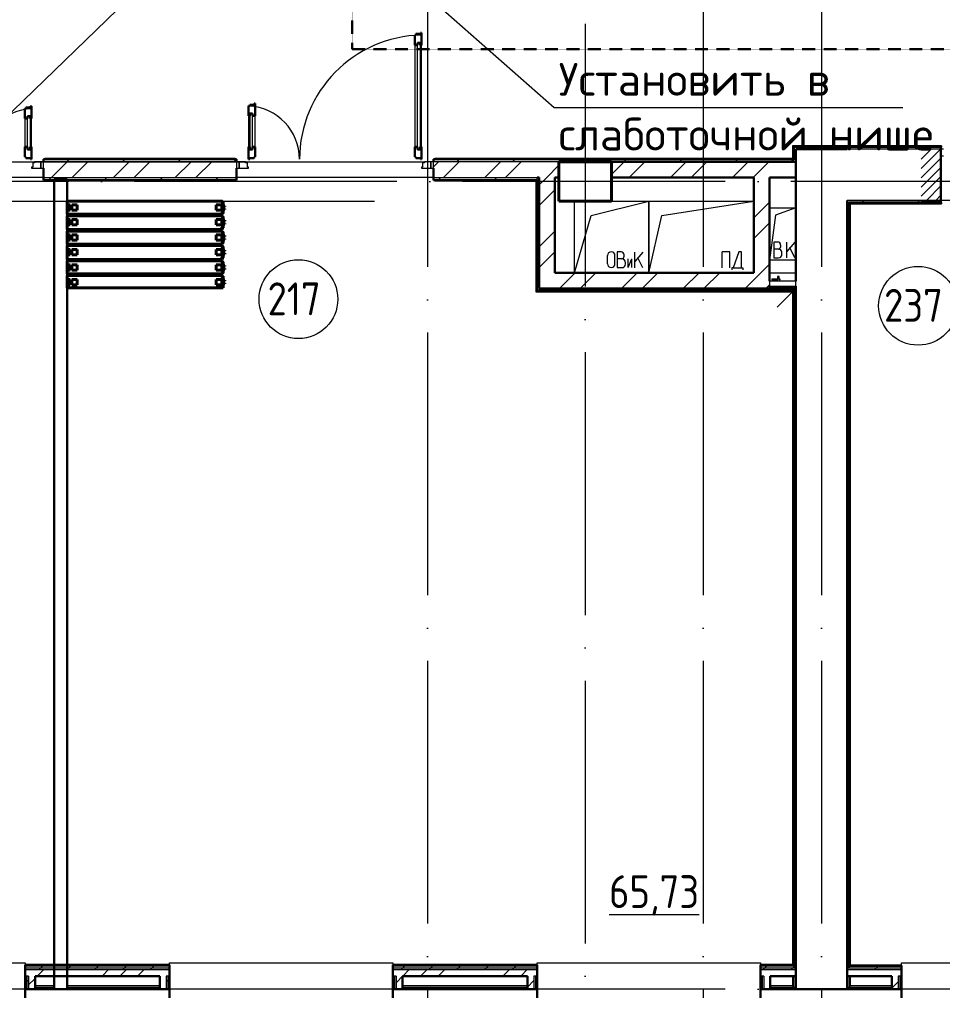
# Model space of a CAD drawing. Header units: millimetres. Extents: x -87434 to 499450, y -468665 to 122144.
# Drawn here: x 145167 to 152199, y -18651 to -11258 of the extents above; entities that cross this region are included whole.
import ezdxf

# ---------------------------------------------------------------- set-up
doc = ezdxf.new("R2010")
doc.units = ezdxf.units.MM
for name, pattern in [('ADSK_Линия сетки', [25, 20, -2.5, 0, -2.5]), ('ADSK_Невидимые', [5, 3, -2]), ('ADSK_Сверху', [450, 300, -150]), ('ADSK_Штриховая_ш2 п1_5', [4.5, 3, -1.5])]:
    doc.linetypes.add(name, pattern=pattern)
for name, color, linetype, lineweight in [('Двери', 252, 'Continuous', 9), ('Линии', 252, 'Continuous', 9), ('лс', 5, 'Continuous', 30), ('Марки помещений', 252, 'Continuous', 20), ('Несущие колонны', 252, 'Continuous', 18), ('Обобщенные модели', 252, 'Continuous', 18), ('Оборудование', 8, 'Continuous', 18), ('Ограждение', 252, 'Continuous', 9), ('Оси', 252, 'Continuous', 9), ('Перекрытие', 252, 'Continuous', 18), ('Стены внутренние', 7, 'Continuous', 18), ('Стены наружные', 7, 'Continuous', 18), ('Стены штриховка', 252, 'Continuous', 9)]:
    doc.layers.add(name, color=color, linetype=linetype, lineweight=lineweight)
doc.layers.add('Двери открывание', color=7, linetype='Continuous', lineweight=9, true_color=0xc0c0c0)
doc.layers.add('Радиофикация', color=7, linetype='Continuous')
doc.styles.add('GOST Common_2', font='', dxfattribs={"width": 0.9, "height": 250})
doc.styles.add('Mipgost_5', font='', dxfattribs={"height": 250})
doc.styles.get('GOST Common_2').set_extended_font_data('GOST type B')
doc.styles.get('Mipgost_5').set_extended_font_data('Mipgost')

# ---------------------------------------------------------------- blocks, each defined once
blk = doc.blocks.new('2 этаж')
at = {"layer": 'Двери', "lineweight": 18, "true_color": 0x636466}
h = blk.add_hatch(dxfattribs=at)
h.set_pattern_fill('FP_2', color=251, style=0, pattern_type=2)
h.set_pattern_definition([(45, (152626.006, -12439.253), (-35.3553, 35.3553), [])])
h.paths.add_polyline_path([(153462.1, -12634.3), (153466, -12634.3), (153466, -12244.3), (153316, -12244.3), (153316, -12634.3)])
h.paths.add_polyline_path([(152186, -12634.3), (152186, -12244.3), (152036, -12244.3), (152036, -12634.3), (152072.9, -12634.3)])
at = {"color": 251, "lineweight": 18, "true_color": 0x636466}
for p, q in [((149396, -13184.3), (149396, -12639.3)), ((149521, -12748.5), (149961, -12639.3)), ((149676, -12639.3), (149961, -12639.3)), ((149961, -12639.3), (149961, -13184.3)), ((149961, -13184.3), (149961, -12639.3)), ((149961, -12639.3), (150761, -12639.3)), ((150061, -12748.5), (150761, -12639.3)), ((150881, -12689.3), (151081, -12689.3)), ((151081, -12689.3), (150925.5, -12745.8)), ((149396, -13184.3), (149521, -12748.5)), ((149961, -13184.3), (150061, -12748.5)), ((150925.5, -12745.8), (150881, -13089.3)), ((150941.9, -12950.7), (150911.9, -12950.7)), ((150911.9, -12950.7), (150911.9, -13070.7)), ((150945.3, -13004), (150911.9, -13004)), ((150965.3, -12984), (150965.3, -12974)), ((151071.9, -12950.7), (151011.9, -13022.2)), ((151011.9, -13070.7), (151011.9, -12950.7)), ((151071.9, -13070.7), (151036, -12993.5)), ((149645.9, -13116.9), (149645.9, -13054.3)), ((149703.3, -13116.9), (149703.3, -13054.3)), ((149750.1, -13025.6), (149720.1, -13025.6)), ((149720.1, -13025.6), (149720.1, -13145.6)), ((149753.5, -13078.9), (149720.1, -13078.9)), ((149773.5, -13058.9), (149773.5, -13048.9)), ((149802.6, -13145.6), (149831.3, -13078.9)), ((149802.6, -13145.6), (149802.6, -13078.9)), ((149831.3, -13145.6), (149831.3, -13078.9)), ((149914.3, -13027.6), (149854.3, -13099.1)), ((149854.3, -13147.6), (149854.3, -13027.6)), ((149914.3, -13147.6), (149878.3, -13070.5)), ((150577.7, -13026.6), (150520.3, -13026.6)), ((150520.3, -13146.6), (150520.3, -13026.6)), ((150577.7, -13146.6), (150577.7, -13026.6)), ((150646.6, -13026.6), (150602.9, -13146.6)), ((150666.2, -13026.6), (150646.6, -13026.6)), ((150666.2, -13146.6), (150666.2, -13026.6)), ((150911.9, -13070.7), (150948.6, -13070.7)), ((150975.3, -13044), (150975.3, -13034)), ((149720.1, -13145.6), (149756.8, -13145.6)), ((149783.5, -13118.9), (149783.5, -13108.9)), ((150592.9, -13146.6), (150592.9, -13161.6)), ((150602.9, -13146.6), (150592.9, -13146.6)), ((150602.9, -13146.6), (150666.2, -13146.6)), ((150666.2, -13146.6), (150676.2, -13146.6)), ((150676.2, -13146.6), (150676.2, -13161.6)), ((151081, -13089.3), (150881, -13089.3))]:
    blk.add_line(p, q, dxfattribs=at)
for centre, radius, start, end in [((150941.9, -12974), 23.3, 0, 90), ((150945.3, -12984), 20, 270, 0), ((150945.3, -13034), 30, 0, 90), ((149674.6, -13054.3), 28.7, 0, 180), ((149750.1, -13048.9), 23.3, 0, 90), ((149753.5, -13058.9), 20, 270, 0), ((149753.5, -13108.9), 30, 0, 90), ((150948.6, -13044), 26.7, 270, 0), ((149674.6, -13116.9), 28.7, 180, 0), ((149756.8, -13118.9), 26.7, 270, 0)]:
    blk.add_arc(centre, radius, start, end, dxfattribs=at)
at = {"layer": 'Двери', "color": 251, "lineweight": 30, "true_color": 0x636466}
for p, q in [((148187, -11375.3), (148179, -11375.3)), ((148179, -11375.3), (148179, -11451.3)), ((148221, -11366.3), (148187, -11366.3)), ((148187, -11366.3), (148187, -11375.3)), ((148229, -11357.3), (148221, -11357.3)), ((148221, -11357.3), (148221, -11366.3)), ((148229, -11451.3), (148229, -11357.3)), ((148179, -11451.3), (148199, -11451.3)), ((148199, -11451.3), (148199, -11433.3)), ((148199, -11433.3), (148220, -11433.3)), ((148220, -11433.3), (148220, -11451.3)), ((148220, -11451.3), (148229, -11451.3)), ((146963, -11897.3), (146955, -11897.3)), ((146955, -11897.3), (146955, -11906.3)), ((146963, -11991.3), (146963, -11897.3)), ((145217, -11935.3), (145209, -11935.3)), ((145209, -11935.3), (145209, -12011.3)), ((145251, -11926.3), (145217, -11926.3)), ((145217, -11926.3), (145217, -11935.3)), ((145259, -11917.3), (145251, -11917.3)), ((145251, -11917.3), (145251, -11926.3)), ((145259, -12011.3), (145259, -11917.3)), ((146921, -11915.3), (146913, -11915.3)), ((146913, -11915.3), (146913, -11991.3)), ((146955, -11906.3), (146921, -11906.3)), ((146921, -11906.3), (146921, -11915.3)), ((146922, -11973.3), (146922, -11991.3)), ((146943, -11973.3), (146922, -11973.3)), ((146943, -11991.3), (146943, -11973.3)), ((145209, -12011.3), (145229, -12011.3)), ((145229, -12011.3), (145229, -11993.3)), ((145229, -11993.3), (145250, -11993.3)), ((145250, -11993.3), (145250, -12011.3)), ((145250, -12011.3), (145259, -12011.3)), ((146922, -11991.3), (146913, -11991.3)), ((146963, -11991.3), (146943, -11991.3)), ((145209, -12227.3), (145209, -12303.3)), ((145209, -12227.3), (145229, -12227.3)), ((145229, -12227.3), (145229, -12245.3)), ((145229, -12245.3), (145250, -12245.3)), ((145250, -12227.3), (145259, -12227.3)), ((145250, -12245.3), (145250, -12227.3)), ((145259, -12321.3), (145259, -12227.3)), ((146913, -12227.3), (146913, -12321.3)), ((146922, -12227.3), (146913, -12227.3)), ((146922, -12245.3), (146922, -12227.3)), ((146943, -12245.3), (146922, -12245.3)), ((146943, -12227.3), (146943, -12245.3)), ((146963, -12227.3), (146943, -12227.3)), ((146963, -12303.3), (146963, -12227.3)), ((148179, -12227.3), (148179, -12303.3)), ((148179, -12227.3), (148199, -12227.3)), ((148199, -12227.3), (148199, -12245.3)), ((148199, -12245.3), (148220, -12245.3)), ((148220, -12227.3), (148229, -12227.3)), ((148220, -12245.3), (148220, -12227.3)), ((148229, -12321.3), (148229, -12227.3)), ((145209, -12303.3), (145217, -12303.3)), ((145217, -12303.3), (145217, -12312.3)), ((145217, -12312.3), (145251, -12312.3)), ((145251, -12312.3), (145251, -12321.3)), ((145251, -12321.3), (145259, -12321.3)), ((146913, -12321.3), (146921, -12321.3)), ((146921, -12321.3), (146921, -12312.3)), ((146921, -12312.3), (146955, -12312.3)), ((146955, -12312.3), (146955, -12303.3)), ((146955, -12303.3), (146963, -12303.3)), ((148179, -12303.3), (148187, -12303.3)), ((148187, -12303.3), (148187, -12312.3)), ((148187, -12312.3), (148221, -12312.3)), ((148221, -12312.3), (148221, -12321.3)), ((148221, -12321.3), (148229, -12321.3))]:
    blk.add_line(p, q, dxfattribs=at)
at = {"layer": 'Двери', "color": 251, "true_color": 0x636466}
for p, q in [((148179, -11451.3), (148179, -12227.3)), ((148199, -12245.3), (148199, -11433.3)), ((148199, -11433.3), (148220, -11433.3)), ((148220, -11433.3), (148220, -12245.3)), ((148229, -12227.3), (148229, -11451.3)), ((146922, -11973.3), (146922, -12245.3)), ((146943, -11973.3), (146922, -11973.3)), ((146943, -12245.3), (146943, -11973.3)), ((145209, -12011.3), (145209, -12227.3)), ((145229, -12245.3), (145229, -11993.3)), ((145229, -11993.3), (145250, -11993.3)), ((145250, -11993.3), (145250, -12245.3)), ((145259, -12227.3), (145259, -12011.3)), ((146913, -11991.3), (146913, -12227.3)), ((146963, -12227.3), (146963, -11991.3)), ((145250, -12245.3), (145229, -12245.3)), ((146922, -12245.3), (146943, -12245.3)), ((148220, -12245.3), (148199, -12245.3)), ((152186, -12244.3), (152186, -12294.3)), ((152206, -12244.3), (152186, -12244.3)), ((145282, -12339.3), (145282, -12347.3)), ((145331, -12339.3), (145282, -12339.3)), ((145351, -12339.3), (145331, -12339.3)), ((145331, -12339.3), (145331, -12389.3)), ((145331, -12389.3), (145331, -12339.3)), ((145351, -12389.3), (145351, -12339.3)), ((146821, -12339.3), (146821, -12389.3)), ((146841, -12339.3), (146821, -12339.3)), ((146841, -12389.3), (146841, -12339.3)), ((146890, -12339.3), (146841, -12339.3)), ((146841, -12339.3), (146841, -12389.3)), ((146890, -12347.3), (146890, -12339.3)), ((148252, -12339.3), (148252, -12347.3)), ((148301, -12339.3), (148252, -12339.3)), ((148321, -12339.3), (148301, -12339.3)), ((148301, -12339.3), (148301, -12389.3)), ((148301, -12389.3), (148301, -12339.3)), ((148321, -12389.3), (148321, -12339.3)), ((152186, -12294.3), (152206, -12294.3)), ((145268, -12381.3), (145259, -12381.3)), ((145259, -12381.3), (145259, -12389.3)), ((145259, -12389.3), (145331, -12389.3)), ((145282, -12347.3), (145268, -12347.3)), ((145268, -12347.3), (145268, -12381.3)), ((145331, -12389.3), (145351, -12389.3)), ((146821, -12389.3), (146841, -12389.3)), ((146841, -12389.3), (146913, -12389.3)), ((146904, -12347.3), (146890, -12347.3)), ((146904, -12381.3), (146904, -12347.3)), ((146913, -12381.3), (146904, -12381.3)), ((146913, -12389.3), (146913, -12381.3)), ((148238, -12381.3), (148229, -12381.3)), ((148229, -12381.3), (148229, -12389.3)), ((148229, -12389.3), (148301, -12389.3)), ((148252, -12347.3), (148238, -12347.3)), ((148238, -12347.3), (148238, -12381.3)), ((148301, -12389.3), (148321, -12389.3))]:
    blk.add_line(p, q, dxfattribs=at)
at = {"layer": 'Двери', "color": 251, "linetype": 'ADSK_Штриховая_ш2 п1_5', "true_color": 0x636466}
for p, q in [((152186, -12244.3), (152036, -12244.3)), ((152186, -12634.3), (152186, -12244.3)), ((152036, -12634.3), (152186, -12634.3))]:
    blk.add_line(p, q, dxfattribs=at)
at = {"layer": 'Двери открывание', "color": 251, "true_color": 0x636466}
for centre, radius, start, end in [((148247, -12321.3), 946, 91.09026, 180), ((145277, -12321.3), 386, 92.67279, 180), ((146895, -12321.3), 406, 0, 87.45896)]:
    blk.add_arc(centre, radius, start, end, dxfattribs=at)
at = {"layer": 'Линии', "color": 251, "linetype": 'ADSK_Сверху', "ltscale": 100, "true_color": 0x636466}
for p, q in [((117871, -12339.3), (151081, -12339.3)), ((117871, -12639.3), (151081, -12639.3))]:
    blk.add_line(p, q, dxfattribs=at)
at = {"layer": 'Марки помещений', "color": 251, "true_color": 0x636466}
for centre in [(147292, -13385.9), (152011.5, -13435.9)]:
    blk.add_circle(centre, 300, dxfattribs=at)
at = {"layer": 'Несущие колонны', "color": 251, "lineweight": 40, "true_color": 0x636466}
for p, q in [((149276, -12339.3), (149676, -12339.3)), ((149276, -12639.3), (149276, -12339.3)), ((149676, -12339.3), (149276, -12339.3)), ((149676, -12339.3), (149676, -12639.3)), ((149276, -12459.3), (149276, -12639.3)), ((149676, -12639.3), (149676, -12459.3)), ((149676, -12639.3), (149276, -12639.3)), ((149276, -12639.3), (149676, -12639.3))]:
    blk.add_line(p, q, dxfattribs=at)
at = {"layer": 'Несущие колонны', "color": 251, "true_color": 0x636466}
for p, q in [((149276, -12339.3), (149276, -12459.3)), ((149676, -12459.3), (149676, -12339.3))]:
    blk.add_line(p, q, dxfattribs=at)
at = {"layer": 'Обобщенные модели', "color": 251, "lineweight": 40, "true_color": 0x636466}
for p, q in [((145531, -12639.3), (145531, -12738.6)), ((146713.5, -12639.3), (145531, -12639.3)), ((146713.5, -12738.6), (146713.5, -12639.3)), ((145554.4, -12668.5), (145531, -12668.5)), ((145531, -12668.5), (145531, -12709.4)), ((145531, -12709.4), (145554.4, -12709.4)), ((145554.4, -12709.4), (145554.4, -12668.5)), ((145606.9, -12668.5), (145566.1, -12668.5)), ((145566.1, -12668.5), (145566.1, -12709.4)), ((145566.1, -12709.4), (145606.9, -12709.4)), ((145606.9, -12709.4), (145606.9, -12668.5)), ((146707.6, -12668.5), (146666.8, -12668.5)), ((146666.8, -12668.5), (146666.8, -12709.4)), ((146666.8, -12709.4), (146707.6, -12709.4)), ((146719.3, -12645.1), (146707.6, -12645.1)), ((146707.6, -12645.1), (146707.6, -12650.9)), ((146707.6, -12650.9), (146713.5, -12650.9)), ((146707.6, -12709.4), (146707.6, -12668.5)), ((146713.5, -12650.9), (146713.5, -12726.9)), ((146719.3, -12674.3), (146719.3, -12645.1)), ((146731, -12674.3), (146719.3, -12674.3)), ((146719.3, -12732.7), (146719.3, -12703.5)), ((146719.3, -12703.5), (146731, -12703.5)), ((146725.2, -12697.7), (146725.2, -12680.1)), ((146725.2, -12680.1), (146731, -12680.1)), ((146731, -12697.7), (146725.2, -12697.7)), ((146731, -12680.1), (146731, -12674.3)), ((146731, -12703.5), (146731, -12697.7)), ((145531, -12738.6), (146713.5, -12738.6)), ((146713.5, -12750.2), (145531, -12750.2)), ((145531, -12750.2), (145531, -12855.4)), ((145554.4, -12779.4), (145531, -12779.4)), ((145531, -12779.4), (145531, -12820.3)), ((145554.4, -12820.3), (145554.4, -12779.4)), ((145606.9, -12779.4), (145566.1, -12779.4)), ((145566.1, -12779.4), (145566.1, -12820.3)), ((145606.9, -12820.3), (145606.9, -12779.4)), ((146707.6, -12779.4), (146666.8, -12779.4)), ((146666.8, -12779.4), (146666.8, -12820.3)), ((146713.5, -12726.9), (146707.6, -12726.9)), ((146707.6, -12726.9), (146707.6, -12732.7)), ((146707.6, -12732.7), (146719.3, -12732.7)), ((146719.3, -12756.1), (146707.6, -12756.1)), ((146707.6, -12756.1), (146707.6, -12761.9)), ((146707.6, -12761.9), (146713.5, -12761.9)), ((146707.6, -12820.3), (146707.6, -12779.4)), ((146713.5, -12855.4), (146713.5, -12750.2)), ((146713.5, -12761.9), (146713.5, -12837.9)), ((146719.3, -12785.3), (146719.3, -12756.1)), ((146731, -12785.3), (146719.3, -12785.3)), ((146731, -12791.1), (146731, -12785.3)), ((145531, -12820.3), (145554.4, -12820.3)), ((145531, -12855.4), (146713.5, -12855.4)), ((145566.1, -12820.3), (145606.9, -12820.3)), ((146666.8, -12820.3), (146707.6, -12820.3)), ((146713.5, -12837.9), (146707.6, -12837.9)), ((146707.6, -12837.9), (146707.6, -12843.7)), ((146707.6, -12843.7), (146719.3, -12843.7)), ((146719.3, -12843.7), (146719.3, -12814.5)), ((146719.3, -12814.5), (146731, -12814.5)), ((146725.2, -12808.7), (146725.2, -12791.1)), ((146725.2, -12791.1), (146731, -12791.1)), ((146731, -12808.7), (146725.2, -12808.7)), ((146731, -12814.5), (146731, -12808.7)), ((146713.5, -12867.1), (145531, -12867.1)), ((145531, -12867.1), (145531, -12966.4)), ((145554.4, -12896.3), (145531, -12896.3)), ((145531, -12896.3), (145531, -12937.2)), ((145531, -12937.2), (145554.4, -12937.2)), ((145554.4, -12937.2), (145554.4, -12896.3)), ((145606.9, -12896.3), (145566.1, -12896.3)), ((145566.1, -12896.3), (145566.1, -12937.2)), ((145566.1, -12937.2), (145606.9, -12937.2)), ((145606.9, -12937.2), (145606.9, -12896.3)), ((146707.6, -12896.3), (146666.8, -12896.3)), ((146666.8, -12896.3), (146666.8, -12937.2)), ((146666.8, -12937.2), (146707.6, -12937.2)), ((146719.3, -12872.9), (146707.6, -12872.9)), ((146707.6, -12872.9), (146707.6, -12878.8)), ((146707.6, -12878.8), (146713.5, -12878.8)), ((146707.6, -12937.2), (146707.6, -12896.3)), ((146713.5, -12966.4), (146713.5, -12867.1)), ((146713.5, -12878.8), (146713.5, -12954.7)), ((146719.3, -12902.1), (146719.3, -12872.9)), ((146731, -12902.1), (146719.3, -12902.1)), ((146719.3, -12960.5), (146719.3, -12931.3)), ((146719.3, -12931.3), (146731, -12931.3)), ((146725.2, -12925.5), (146725.2, -12908)), ((146725.2, -12908), (146731, -12908)), ((146731, -12925.5), (146725.2, -12925.5)), ((146731, -12908), (146731, -12902.1)), ((146731, -12931.3), (146731, -12925.5)), ((145531, -12966.4), (146713.5, -12966.4)), ((145531, -12978.1), (145531, -13083.2)), ((146713.5, -12978.1), (145531, -12978.1)), ((145554.4, -13007.3), (145531, -13007.3)), ((145531, -13007.3), (145531, -13048.2)), ((145554.4, -13048.2), (145554.4, -13007.3)), ((145606.9, -13007.3), (145566.1, -13007.3)), ((145566.1, -13007.3), (145566.1, -13048.2)), ((145606.9, -13048.2), (145606.9, -13007.3)), ((146707.6, -13007.3), (146666.8, -13007.3)), ((146666.8, -13007.3), (146666.8, -13048.2)), ((146713.5, -12954.7), (146707.6, -12954.7)), ((146707.6, -12954.7), (146707.6, -12960.5)), ((146707.6, -12960.5), (146719.3, -12960.5)), ((146719.3, -12983.9), (146707.6, -12983.9)), ((146707.6, -12983.9), (146707.6, -12989.7)), ((146707.6, -12989.7), (146713.5, -12989.7)), ((146707.6, -13048.2), (146707.6, -13007.3)), ((146713.5, -13083.2), (146713.5, -12978.1)), ((146713.5, -12989.7), (146713.5, -13065.7)), ((146719.3, -13013.1), (146719.3, -12983.9)), ((145531, -13048.2), (145554.4, -13048.2)), ((145531, -13083.2), (146713.5, -13083.2)), ((145566.1, -13048.2), (145606.9, -13048.2)), ((146666.8, -13048.2), (146707.6, -13048.2)), ((146713.5, -13065.7), (146707.6, -13065.7)), ((146707.6, -13065.7), (146707.6, -13071.5)), ((146707.6, -13071.5), (146719.3, -13071.5)), ((146731, -13013.1), (146719.3, -13013.1)), ((146719.3, -13071.5), (146719.3, -13042.3)), ((146719.3, -13042.3), (146731, -13042.3)), ((146725.2, -13036.5), (146725.2, -13018.9)), ((146725.2, -13018.9), (146731, -13018.9)), ((146731, -13036.5), (146725.2, -13036.5)), ((146731, -13018.9), (146731, -13013.1)), ((146731, -13042.3), (146731, -13036.5)), ((146713.5, -13094.9), (145531, -13094.9)), ((145531, -13094.9), (145531, -13194.2)), ((145554.4, -13124.1), (145531, -13124.1)), ((145531, -13124.1), (145531, -13165)), ((145554.4, -13165), (145554.4, -13124.1)), ((145606.9, -13124.1), (145566.1, -13124.1)), ((145566.1, -13124.1), (145566.1, -13165)), ((145606.9, -13165), (145606.9, -13124.1)), ((146707.6, -13124.1), (146666.8, -13124.1)), ((146666.8, -13124.1), (146666.8, -13165)), ((146719.3, -13100.7), (146707.6, -13100.7)), ((146707.6, -13100.7), (146707.6, -13106.6)), ((146707.6, -13106.6), (146713.5, -13106.6)), ((146707.6, -13165), (146707.6, -13124.1)), ((146713.5, -13194.2), (146713.5, -13094.9)), ((146713.5, -13106.6), (146713.5, -13182.5)), ((146719.3, -13129.9), (146719.3, -13100.7)), ((146731, -13129.9), (146719.3, -13129.9)), ((146719.3, -13188.3), (146719.3, -13159.1)), ((146719.3, -13159.1), (146731, -13159.1)), ((146725.2, -13153.3), (146725.2, -13135.8)), ((146725.2, -13135.8), (146731, -13135.8)), ((146731, -13153.3), (146725.2, -13153.3)), ((146731, -13135.8), (146731, -13129.9)), ((146731, -13159.1), (146731, -13153.3)), ((145531, -13165), (145554.4, -13165)), ((145531, -13194.2), (146713.5, -13194.2)), ((146713.5, -13205.9), (145531, -13205.9)), ((145531, -13205.9), (145531, -13299.3)), ((145566.1, -13165), (145606.9, -13165)), ((146666.8, -13165), (146707.6, -13165)), ((146713.5, -13182.5), (146707.6, -13182.5)), ((146707.6, -13182.5), (146707.6, -13188.3)), ((146707.6, -13188.3), (146719.3, -13188.3)), ((146719.3, -13211.7), (146707.6, -13211.7)), ((146707.6, -13211.7), (146707.6, -13217.6)), ((146707.6, -13217.6), (146713.5, -13217.6)), ((146713.5, -13299.3), (146713.5, -13205.9)), ((146713.5, -13217.6), (146713.5, -13293.5)), ((146719.3, -13240.9), (146719.3, -13211.7)), ((145554.4, -13235.1), (145531, -13235.1)), ((145531, -13235.1), (145531, -13276)), ((145531, -13276), (145554.4, -13276)), ((145531, -13299.3), (146713.5, -13299.3)), ((145554.4, -13276), (145554.4, -13235.1)), ((145606.9, -13235.1), (145566.1, -13235.1)), ((145566.1, -13235.1), (145566.1, -13276)), ((145566.1, -13276), (145606.9, -13276)), ((145606.9, -13276), (145606.9, -13235.1)), ((146707.6, -13235.1), (146666.8, -13235.1)), ((146666.8, -13235.1), (146666.8, -13276)), ((146666.8, -13276), (146707.6, -13276)), ((146707.6, -13276), (146707.6, -13235.1)), ((146713.5, -13293.5), (146707.6, -13293.5)), ((146707.6, -13293.5), (146707.6, -13299.3)), ((146707.6, -13299.3), (146719.3, -13299.3)), ((146731, -13240.9), (146719.3, -13240.9)), ((146719.3, -13299.3), (146719.3, -13270.1)), ((146719.3, -13270.1), (146731, -13270.1)), ((146725.2, -13264.3), (146725.2, -13246.8)), ((146725.2, -13246.8), (146731, -13246.8)), ((146731, -13264.3), (146725.2, -13264.3)), ((146731, -13246.8), (146731, -13240.9)), ((146731, -13270.1), (146731, -13264.3))]:
    blk.add_line(p, q, dxfattribs=at)
at = {"layer": 'Оборудование', "color": 251, "true_color": 0x636466}
for p, q in [((150937.9, -13233.3), (150937.9, -13249.3)), ((150957.2, -13233.3), (150937.9, -13233.3)), ((150941.4, -13231.4), (150939.4, -13233.3)), ((150941.4, -13213.9), (150941.4, -13231.4)), ((150953.6, -13213.9), (150941.4, -13213.9)), ((150953.6, -13231.4), (150941.4, -13231.4)), ((150953.6, -13231.4), (150953.6, -13213.9)), ((150955.6, -13233.3), (150953.6, -13231.4)), ((150957.2, -13249.3), (150957.2, -13233.3)), ((150881, -13249.3), (150881, -13285.6)), ((151081, -13249.3), (150881, -13249.3)), ((150881.9, -13286.6), (151080.1, -13286.6)), ((150888, -13286.6), (150888, -13296.3)), ((150889, -13297.3), (151073.1, -13297.3)), ((150896.9, -13233.9), (150896.9, -13238.9)), ((150942.7, -13233.9), (150896.9, -13233.9)), ((150896.9, -13238.9), (150942.7, -13238.9)), ((150900, -13298.8), (150900, -13304.3)), ((150900, -13304.3), (151062, -13304.3)), ((150909, -13297.7), (150909, -13296.3)), ((150909, -13297.7), (150909, -13296.3)), ((150909, -13304.3), (150909, -13306.3)), ((150909, -13306.3), (150913, -13306.3)), ((150973.5, -13306.3), (150913, -13306.3)), ((151081, -13304.3), (150939.6, -13445.7)), ((150960.6, -13233.9), (150952.3, -13233.9)), ((150952.3, -13238.9), (150960.6, -13238.9)), ((150960.6, -13238.9), (150960.6, -13233.9)), ((150973.5, -13306.3), (150977.5, -13306.3)), ((150977.5, -13306.3), (150977.5, -13304.3)), ((151053, -13296.3), (151053, -13297.7)), ((151053, -13297.7), (151053, -13296.3)), ((151062, -13304.3), (151062, -13298.8)), ((151074, -13296.3), (151074, -13286.6)), ((151081, -13285.6), (151081, -13249.3))]:
    blk.add_line(p, q, dxfattribs=at)
for points, knots in [([(150881, -13285.6), (150881, -13285.7), (150881, -13285.9), (150881.1, -13286.1), (150881.2, -13286.2), (150881.4, -13286.4), (150881.5, -13286.5), (150881.7, -13286.5), (150881.8, -13286.6), (150881.9, -13286.6)], [0, 0, 0, 0, 0.166667, 0.333333, 0.458333, 0.583333, 0.708333, 0.833333, 1, 1, 1, 1]), ([(150888, -13296.3), (150888, -13296.4), (150888, -13296.5), (150888.1, -13296.8), (150888.2, -13296.9), (150888.4, -13297), (150888.5, -13297.1), (150888.6, -13297.2), (150888.8, -13297.2), (150888.9, -13297.3), (150889, -13297.3)], [0, 0, 0, 0, 0.166667, 0.333333, 0.458333, 0.583333, 0.666667, 0.75, 0.833333, 1, 1, 1, 1]), ([(150898.5, -13297.3), (150898.6, -13297.3), (150898.8, -13297.3), (150899.1, -13297.4), (150899.2, -13297.5), (150899.4, -13297.6), (150899.6, -13297.7), (150899.7, -13297.9), (150899.8, -13298), (150899.9, -13298.2), (150900, -13298.5), (150900, -13298.7), (150900, -13298.8)], [0, 0, 0, 0, 0.166667, 0.25, 0.333333, 0.416667, 0.5, 0.583333, 0.666667, 0.75, 0.833333, 1, 1, 1, 1]), ([(151062, -13298.8), (151062, -13298.7), (151062, -13298.5), (151062.1, -13298.2), (151062.2, -13298), (151062.3, -13297.9), (151062.5, -13297.7), (151062.6, -13297.6), (151062.8, -13297.5), (151063, -13297.4), (151063.2, -13297.3), (151063.4, -13297.3), (151063.5, -13297.3)], [-1, -1, -1, -1, -0.833333, -0.75, -0.666667, -0.583333, -0.5, -0.416667, -0.333333, -0.25, -0.166667, 0, 0, 0, 0]), ([(151073.1, -13297.3), (151073.1, -13297.3), (151073.3, -13297.2), (151073.4, -13297.2), (151073.5, -13297.1), (151073.7, -13297), (151073.8, -13296.9), (151073.9, -13296.8), (151074, -13296.5), (151074, -13296.4), (151074, -13296.3)], [-1, -1, -1, -1, -0.833333, -0.75, -0.666667, -0.583333, -0.458333, -0.333333, -0.166667, 0, 0, 0, 0]), ([(151080.1, -13286.6), (151080.2, -13286.6), (151080.3, -13286.5), (151080.5, -13286.5), (151080.6, -13286.4), (151080.8, -13286.2), (151080.9, -13286.1), (151081, -13285.9), (151081, -13285.7), (151081, -13285.6)], [-1, -1, -1, -1, -0.833333, -0.75, -0.583333, -0.458333, -0.333333, -0.166667, 0, 0, 0, 0])]:
    blk.add_open_spline(points, degree=3, knots=knots, dxfattribs=at)
at = {"layer": 'Ограждение', "color": 251, "true_color": 0x636466}
for p, q in [((152191, -12219.3), (151056, -12219.3)), ((151056, -12219.3), (151061, -12224.3)), ((151056, -12219.3), (151056, -12314.3)), ((152186, -12229.3), (152191, -12229.3)), ((152191, -12219.3), (152191, -12229.3)), ((145361, -12319.3), (145361, -12314.3)), ((146811, -12314.3), (145361, -12314.3)), ((146811, -12314.3), (146811, -12319.3)), ((148331, -12319.3), (148331, -12314.3)), ((151056, -12314.3), (148331, -12314.3)), ((151056, -12314.3), (151061, -12319.3)), ((145361, -12484.3), (145361, -12479.3)), ((145361, -12484.3), (145431, -12484.3)), ((145531, -12484.3), (146811, -12484.3)), ((146811, -12479.2), (146811, -12484.3)), ((148331, -12484.3), (148331, -12479.2)), ((148331, -12484.3), (149101, -12484.3)), ((149106, -12479.3), (149101, -12484.3)), ((149101, -12484.3), (149101, -13329.3)), ((151496, -12659.3), (151486, -12649.3)), ((151496, -18459.3), (151496, -12659.3)), ((151496, -12659.3), (152191, -12659.3)), ((152191, -12649.3), (152186, -12649.3)), ((152191, -12649.3), (152191, -12659.3)), ((149101, -13329.3), (149106, -13324.3)), ((149101, -13329.3), (151056, -13329.3)), ((151061, -13324.3), (151056, -13329.3)), ((151056, -13329.3), (151056, -18454.4)), ((143511, -18439.3), (145211, -18439.3)), ((145211, -18439.3), (145211, -18454.3)), ((146311, -18454.3), (146311, -18439.3)), ((146311, -18439.3), (148011, -18439.3)), ((148011, -18439.3), (148011, -18454.3)), ((149111, -18454.3), (149111, -18439.3)), ((149111, -18439.3), (150811, -18439.3)), ((150811, -18439.3), (150811, -18454.3)), ((151886, -18459.3), (151886, -18439.3)), ((151886, -18439.3), (153586, -18439.3)), ((151056, -18539.3), (151056, -18614.3)), ((151066, -18624.3), (151066, -18539.3)), ((151486, -18539.3), (151486, -18624.3)), ((151496, -18614.3), (151496, -18539.3)), ((145431, -18614.3), (145286, -18614.3)), ((146236, -18614.3), (145531, -18614.3)), ((149036, -18614.3), (148086, -18614.3)), ((151056, -18614.3), (150886, -18614.3)), ((151056, -18614.3), (151066, -18624.3)), ((151496, -18614.3), (151486, -18624.3)), ((151811, -18614.3), (151496, -18614.3))]:
    blk.add_line(p, q, dxfattribs=at)
at = {"layer": 'Оси', "color": 251, "linetype": 'ADSK_Линия сетки', "ltscale": 100, "true_color": 0x636466}
for p, q in [((149476, 33711.4), (149476, -32265.4)), ((148276, -1139.3), (148276, -32265.4)), ((150376, -1139.3), (150376, -30995.4)), ((151276, -1139.3), (151276, -30995.4)), ((170543.3, -12489.3), (93565.9, -12489.3)), ((170543.3, -18639.3), (93603.7, -18639.3))]:
    blk.add_line(p, q, dxfattribs=at)
at = {"layer": 'Перекрытие', "color": 251, "ltscale": 100, "true_color": 0x636466}
for p, q in [((149396, -13184.3), (149396, -12639.3)), ((149676, -12639.3), (150761, -12639.3)), ((150881, -12689.3), (151081, -12689.3)), ((151081, -13089.3), (150881, -13089.3))]:
    blk.add_line(p, q, dxfattribs=at)
at = {"layer": 'Стены внутренние', "color": 251, "lineweight": 30, "true_color": 0x636466}
for p, q in [((151471, -12244.3), (151081, -12244.3)), ((152186, -12634.3), (152186, -12244.3)), ((151081, -12339.3), (151081, -13249.3)), ((151081, -13285.9), (151081, -13304.3)), ((151081, -18539.3), (151081, -18639.3)), ((151471, -18639.3), (151471, -18539.3)), ((145211, -18639.3), (145211, -19341.3)), ((146236, -18639.3), (145286, -18639.3)), ((146311, -19341.3), (146311, -18639.3)), ((148011, -18639.3), (148011, -19341.3)), ((149036, -18639.3), (148086, -18639.3)), ((149111, -19341.3), (149111, -18639.3)), ((150811, -18639.3), (150811, -19341.3)), ((151811, -18639.3), (150886, -18639.3)), ((151886, -19341.3), (151886, -18639.3))]:
    blk.add_line(p, q, dxfattribs=at)
at = {"layer": 'Стены внутренние', "color": 251, "true_color": 0x636466}
for p, q in [((152186, -12244.3), (151471, -12244.3)), ((153316, -12634.3), (152186, -12634.3))]:
    blk.add_line(p, q, dxfattribs=at)
at = {"layer": 'Стены наружные', "color": 251, "lineweight": 30, "true_color": 0x636466}
for p, q in [((152186, -12224.3), (151061, -12224.3)), ((151061, -12224.3), (151061, -12319.3)), ((151066, -12229.3), (151066, -12324.3)), ((151081, -12339.3), (151081, -12244.3)), ((152186, -12244.3), (152186, -12224.3)), ((145351, -12319.3), (145351, -12339.3)), ((146821, -12319.3), (145351, -12319.3)), ((146821, -12339.3), (146821, -12319.3)), ((148321, -12319.3), (148321, -12339.3)), ((151061, -12319.3), (148321, -12319.3)), ((149276, -12339.3), (151081, -12339.3)), ((151066, -12324.3), (151061, -12324.3)), ((145351, -12389.3), (145351, -12479.3)), ((146821, -12479.3), (146821, -12389.3)), ((148321, -12389.3), (148321, -12479.3)), ((145351, -12479.3), (146821, -12479.3)), ((145431, -12474.3), (145431, -18639.3)), ((145531, -12474.3), (145431, -12474.3)), ((145531, -18639.3), (145531, -12474.3)), ((148321, -12479.3), (149106, -12479.3)), ((149106, -12474.3), (149111, -12474.3)), ((149106, -12479.3), (149106, -13324.3)), ((149111, -12459.3), (149126, -12459.3)), ((149111, -12474.3), (149111, -13319.3)), ((149126, -12459.3), (149126, -13304.3)), ((149246, -12459.3), (149276, -12459.3)), ((149246, -13184.3), (149246, -12459.3)), ((149676, -12459.3), (150761, -12459.3)), ((150761, -12459.3), (150761, -13184.3)), ((150881, -12459.3), (151081, -12459.3)), ((150881, -13249.3), (150881, -12459.3)), ((151471, -12634.3), (151471, -18539.3)), ((152186, -12649.3), (152186, -12634.3)), ((151486, -12649.3), (152186, -12649.3)), ((151486, -18459.3), (151486, -12649.3)), ((150761, -13184.3), (149246, -13184.3)), ((150900, -13304.3), (149126, -13304.3)), ((150881, -13304.3), (150881, -13285.9)), ((151081, -13304.3), (151062, -13304.3)), ((151081, -18539.3), (151081, -13304.3)), ((149106, -13324.3), (151061, -13324.3)), ((149111, -13319.3), (151066, -13319.3)), ((151061, -13324.3), (151061, -18454.3)), ((151066, -18459.3), (151066, -13319.3)), ((146311, -18454.3), (145211, -18454.3)), ((145211, -18454.3), (145211, -18459.3)), ((145211, -18459.3), (145211, -18639.3)), ((145211, -18459.3), (146311, -18459.3)), ((146311, -18459.3), (145211, -18459.3)), ((146311, -18459.3), (146311, -18454.3)), ((146311, -18639.3), (146311, -18459.3)), ((149111, -18454.3), (148011, -18454.3)), ((148011, -18454.3), (148011, -18459.3)), ((148011, -18459.3), (148011, -18639.3)), ((148011, -18459.3), (149111, -18459.3)), ((149111, -18459.3), (148011, -18459.3)), ((149111, -18459.3), (149111, -18454.3)), ((149111, -18639.3), (149111, -18459.3)), ((151061, -18454.3), (150811, -18454.3)), ((150811, -18454.3), (150811, -18459.3)), ((150811, -18459.3), (150811, -18639.3)), ((150811, -18459.3), (151066, -18459.3)), ((151066, -18459.3), (150811, -18459.3)), ((151066, -18464.3), (151081, -18464.3)), ((151471, -18464.3), (151486, -18464.3)), ((151486, -18464.3), (151471, -18464.3)), ((151886, -18459.3), (151486, -18459.3)), ((151886, -18639.3), (151886, -18459.3)), ((145286, -18539.3), (146236, -18539.3)), ((145286, -18639.3), (145286, -18539.3)), ((146236, -18539.3), (146236, -18639.3)), ((148086, -18539.3), (149036, -18539.3)), ((148086, -18639.3), (148086, -18539.3)), ((149036, -18539.3), (149036, -18639.3)), ((150886, -18539.3), (151081, -18539.3)), ((150886, -18639.3), (150886, -18539.3)), ((151471, -18539.3), (151811, -18539.3)), ((151811, -18539.3), (151811, -18639.3)), ((145211, -18639.3), (145286, -18639.3)), ((146236, -18639.3), (146311, -18639.3)), ((148011, -18639.3), (148086, -18639.3)), ((149036, -18639.3), (149111, -18639.3)), ((150811, -18639.3), (150886, -18639.3)), ((151811, -18639.3), (151886, -18639.3))]:
    blk.add_line(p, q, dxfattribs=at)
at = {"layer": 'Стены наружные', "color": 251, "linetype": 'Continuous', "lineweight": 9, "true_color": 0x636466}
for p, q in [((151061, -12251.1), (151066, -12246.1)), ((151082.8, -12229.3), (151087.8, -12224.3)), ((151138.5, -12244.3), (151153.5, -12229.3)), ((151153.5, -12229.3), (151158.5, -12224.3)), ((151224.2, -12229.3), (151229.2, -12224.3)), ((151295, -12229.3), (151300, -12224.3)), ((151365.7, -12229.3), (151370.7, -12224.3)), ((151436.4, -12229.3), (151441.4, -12224.3)), ((151507.1, -12229.3), (151512.1, -12224.3)), ((151562.8, -12244.3), (151577.8, -12229.3)), ((151577.8, -12229.3), (151582.8, -12224.3)), ((151648.5, -12229.3), (151653.5, -12224.3)), ((151719.2, -12229.3), (151724.2, -12224.3)), ((151789.9, -12229.3), (151794.9, -12224.3)), ((151860.6, -12229.3), (151865.6, -12224.3)), ((151931.3, -12229.3), (151936.3, -12224.3)), ((151987.1, -12244.3), (152002.1, -12229.3)), ((152002.1, -12229.3), (152007.1, -12224.3)), ((152072.8, -12229.3), (152077.8, -12224.3)), ((152143.5, -12229.3), (152148.5, -12224.3)), ((145401.7, -12324.3), (145406.7, -12319.3)), ((145411.3, -12459.3), (145531.3, -12339.3)), ((145472.4, -12324.3), (145477.4, -12319.3)), ((145528.1, -12339.3), (145543.1, -12324.3)), ((145543.1, -12324.3), (145548.1, -12319.3)), ((145568.4, -12459.3), (145688.4, -12339.3)), ((145613.8, -12324.3), (145618.8, -12319.3)), ((145684.5, -12324.3), (145689.5, -12319.3)), ((145755.2, -12324.3), (145760.2, -12319.3)), ((145825.9, -12324.3), (145830.9, -12319.3)), ((145882.7, -12459.3), (146002.7, -12339.3)), ((145896.6, -12324.3), (145901.6, -12319.3)), ((145952.4, -12339.3), (145967.4, -12324.3)), ((145967.4, -12324.3), (145972.4, -12319.3)), ((146038.1, -12324.3), (146043.1, -12319.3)), ((146039.9, -12459.3), (146159.9, -12339.3)), ((146108.8, -12324.3), (146113.8, -12319.3)), ((146179.5, -12324.3), (146184.5, -12319.3)), ((146250.2, -12324.3), (146255.2, -12319.3)), ((146320.9, -12324.3), (146325.9, -12319.3)), ((146354.2, -12459.3), (146474.2, -12339.3)), ((146376.6, -12339.3), (146391.6, -12324.3)), ((146391.6, -12324.3), (146396.6, -12319.3)), ((146462.3, -12324.3), (146467.3, -12319.3)), ((146511.4, -12459.3), (146631.4, -12339.3)), ((146533, -12324.3), (146538, -12319.3)), ((146603.8, -12324.3), (146608.8, -12319.3)), ((146674.5, -12324.3), (146679.5, -12319.3)), ((146745.2, -12324.3), (146750.2, -12319.3)), ((146800.9, -12339.3), (146815.9, -12324.3)), ((146815.9, -12324.3), (146820.9, -12319.3)), ((148321, -12378.3), (148360.1, -12339.3)), ((148371.5, -12324.3), (148376.5, -12319.3)), ((148397.2, -12459.3), (148517.2, -12339.3)), ((148442.2, -12324.3), (148447.2, -12319.3)), ((148497.9, -12339.3), (148512.9, -12324.3)), ((148512.9, -12324.3), (148517.9, -12319.3)), ((148583.7, -12324.3), (148588.7, -12319.3)), ((148654.4, -12324.3), (148659.4, -12319.3)), ((148711.5, -12459.3), (148831.5, -12339.3)), ((148725.1, -12324.3), (148730.1, -12319.3)), ((148795.8, -12324.3), (148800.8, -12319.3)), ((148866.5, -12324.3), (148871.5, -12319.3)), ((148868.7, -12459.3), (148988.7, -12339.3)), ((148922.2, -12339.3), (148937.2, -12324.3)), ((148937.2, -12324.3), (148942.2, -12319.3)), ((149007.9, -12324.3), (149012.9, -12319.3)), ((149078.6, -12324.3), (149083.6, -12319.3)), ((149149.3, -12324.3), (149154.3, -12319.3)), ((149220.1, -12324.3), (149225.1, -12319.3)), ((149290.8, -12324.3), (149295.8, -12319.3)), ((149346.5, -12339.3), (149361.5, -12324.3)), ((149361.5, -12324.3), (149366.5, -12319.3)), ((149432.2, -12324.3), (149437.2, -12319.3)), ((149502.9, -12324.3), (149507.9, -12319.3)), ((149573.6, -12324.3), (149578.6, -12319.3)), ((149644.3, -12324.3), (149649.3, -12319.3)), ((149676, -12437.7), (149774.4, -12339.3)), ((149715, -12324.3), (149720, -12319.3)), ((149770.7, -12339.3), (149785.7, -12324.3)), ((149785.7, -12324.3), (149790.7, -12319.3)), ((149811.6, -12459.3), (149931.6, -12339.3)), ((149856.4, -12324.3), (149861.4, -12319.3)), ((149927.2, -12324.3), (149932.2, -12319.3)), ((149997.9, -12324.3), (150002.9, -12319.3)), ((150068.6, -12324.3), (150073.6, -12319.3)), ((150125.9, -12459.3), (150245.9, -12339.3)), ((150139.3, -12324.3), (150144.3, -12319.3)), ((150195, -12339.3), (150210, -12324.3)), ((150210, -12324.3), (150215, -12319.3)), ((150280.7, -12324.3), (150285.7, -12319.3)), ((150283.1, -12459.3), (150403.1, -12339.3)), ((150351.4, -12324.3), (150356.4, -12319.3)), ((150422.1, -12324.3), (150427.1, -12319.3)), ((150492.8, -12324.3), (150497.8, -12319.3)), ((150563.6, -12324.3), (150568.6, -12319.3)), ((150597.4, -12459.3), (150717.4, -12339.3)), ((150619.3, -12339.3), (150634.3, -12324.3)), ((150634.3, -12324.3), (150639.3, -12319.3)), ((150705, -12324.3), (150710, -12319.3)), ((150754.5, -12459.3), (150874.5, -12339.3)), ((150775.7, -12324.3), (150780.7, -12319.3)), ((150846.4, -12324.3), (150851.4, -12319.3)), ((150917.1, -12324.3), (150922.1, -12319.3)), ((150987.8, -12324.3), (150992.8, -12319.3)), ((151043.5, -12339.3), (151058.5, -12324.3)), ((151058.5, -12324.3), (151061, -12321.8)), ((151061, -12321.8), (151066, -12316.8)), ((151066, -12316.8), (151081, -12301.8)), ((149183, -12459.3), (149276, -12366.2)), ((145388.1, -12479.3), (145393.1, -12474.3)), ((145393.1, -12474.3), (145408.1, -12459.3)), ((145458.8, -12479.3), (145463.8, -12474.3)), ((145529.5, -12479.3), (145534.5, -12474.3)), ((145600.2, -12479.3), (145605.2, -12474.3)), ((145670.9, -12479.3), (145675.9, -12474.3)), ((145741.6, -12479.3), (145746.6, -12474.3)), ((145812.4, -12479.3), (145817.4, -12474.3)), ((145817.4, -12474.3), (145832.4, -12459.3)), ((145883.1, -12479.3), (145888.1, -12474.3)), ((145953.8, -12479.3), (145958.8, -12474.3)), ((146024.5, -12479.3), (146029.5, -12474.3)), ((146095.2, -12479.3), (146100.2, -12474.3)), ((146165.9, -12479.3), (146170.9, -12474.3)), ((146236.6, -12479.3), (146241.6, -12474.3)), ((146241.6, -12474.3), (146256.6, -12459.3)), ((146307.3, -12479.3), (146312.3, -12474.3)), ((146378, -12479.3), (146383, -12474.3)), ((146448.8, -12479.3), (146453.8, -12474.3)), ((146519.5, -12479.3), (146524.5, -12474.3)), ((146590.2, -12479.3), (146595.2, -12474.3)), ((146660.9, -12479.3), (146665.9, -12474.3)), ((146665.9, -12474.3), (146680.9, -12459.3)), ((146731.6, -12479.3), (146736.6, -12474.3)), ((146802.3, -12479.3), (146807.3, -12474.3)), ((148357.9, -12479.3), (148362.9, -12474.3)), ((148362.9, -12474.3), (148377.9, -12459.3)), ((148428.7, -12479.3), (148433.7, -12474.3)), ((148499.4, -12479.3), (148504.4, -12474.3)), ((148570.1, -12479.3), (148575.1, -12474.3)), ((148640.8, -12479.3), (148645.8, -12474.3)), ((148711.5, -12479.3), (148716.5, -12474.3)), ((148782.2, -12479.3), (148787.2, -12474.3)), ((148787.2, -12474.3), (148802.2, -12459.3)), ((148852.9, -12479.3), (148857.9, -12474.3)), ((148923.6, -12479.3), (148928.6, -12474.3)), ((148994.3, -12479.3), (148999.3, -12474.3)), ((149065.1, -12479.3), (149070.1, -12474.3)), ((149126, -12516.2), (149183, -12459.3)), ((151068.8, -12459.3), (151081, -12447.1)), ((149106, -12509), (149111, -12504)), ((149126, -12673.4), (149246, -12553.4)), ((149106, -12579.7), (149111, -12574.7)), ((151582.1, -12649.3), (151597.1, -12634.3)), ((152006.3, -12649.3), (152021.3, -12634.3)), ((149106, -12650.4), (149111, -12645.4)), ((150761, -12767.1), (150881, -12647.1)), ((149106, -12721.1), (149111, -12716.1)), ((149106, -12791.9), (149111, -12786.9)), ((149106, -12862.6), (149111, -12857.6)), ((150761, -12924.2), (150881, -12804.2)), ((149106, -12933.3), (149111, -12928.3)), ((149126, -12987.7), (149246, -12867.7)), ((149106, -13004), (149111, -12999)), ((149106, -13074.7), (149111, -13069.7)), ((149126, -13144.9), (149246, -13024.9)), ((149106, -13145.4), (149111, -13140.4)), ((150815.3, -13184.3), (150881, -13118.6)), ((149106, -13216.1), (149111, -13211.1)), ((149280.9, -13304.3), (149400.9, -13184.3)), ((149438.1, -13304.3), (149558.1, -13184.3)), ((149752.4, -13304.3), (149872.4, -13184.3)), ((149909.5, -13304.3), (150029.5, -13184.3)), ((150223.8, -13304.3), (150343.8, -13184.3)), ((150381, -13304.3), (150501, -13184.3)), ((150695.3, -13304.3), (150815.3, -13184.3)), ((149106, -13286.8), (149111, -13281.8)), ((149612, -13319.3), (149612, -13304.3)), ((150212, -13319.3), (150212, -13304.3)), ((150812, -13319.3), (150812, -13304.3)), ((150852.5, -13304.3), (150881, -13275.7)), ((149139.3, -13324.3), (149144.3, -13319.3)), ((149210, -13324.3), (149215, -13319.3)), ((149280.7, -13324.3), (149285.7, -13319.3)), ((149351.4, -13324.3), (149356.4, -13319.3)), ((149422.1, -13324.3), (149427.1, -13319.3)), ((149492.8, -13324.3), (149497.8, -13319.3)), ((149563.6, -13324.3), (149568.6, -13319.3)), ((149634.3, -13324.3), (149639.3, -13319.3)), ((149705, -13324.3), (149710, -13319.3)), ((149775.7, -13324.3), (149780.7, -13319.3)), ((149846.4, -13324.3), (149851.4, -13319.3)), ((149917.1, -13324.3), (149922.1, -13319.3)), ((149987.8, -13324.3), (149992.8, -13319.3)), ((150058.5, -13324.3), (150063.5, -13319.3)), ((150129.2, -13324.3), (150134.2, -13319.3)), ((150200, -13324.3), (150205, -13319.3)), ((150270.7, -13324.3), (150275.7, -13319.3)), ((150341.4, -13324.3), (150346.4, -13319.3)), ((150412.1, -13324.3), (150417.1, -13319.3)), ((150482.8, -13324.3), (150487.8, -13319.3)), ((150553.5, -13324.3), (150558.5, -13319.3)), ((150624.2, -13324.3), (150629.2, -13319.3)), ((150694.9, -13324.3), (150699.9, -13319.3)), ((150765.6, -13324.3), (150770.6, -13319.3)), ((150836.3, -13324.3), (150841.3, -13319.3)), ((150907.1, -13324.3), (150912.1, -13319.3)), ((150977.8, -13324.3), (150982.8, -13319.3)), ((151048.5, -13324.3), (151053.5, -13319.3)), ((151061, -13382.4), (151066, -13377.4)), ((151061, -13453.1), (151066, -13448.1)), ((151061, -13523.9), (151066, -13518.9)), ((151061, -13594.6), (151066, -13589.6)), ((151061, -13665.3), (151066, -13660.3)), ((151061, -13736), (151066, -13731)), ((151061, -13806.7), (151066, -13801.7)), ((151061, -13877.4), (151066, -13872.4)), ((151061, -13948.1), (151066, -13943.1)), ((151061, -14018.8), (151066, -14013.8)), ((151061, -14089.5), (151066, -14084.5)), ((151061, -14160.3), (151066, -14155.3)), ((151061, -14231), (151066, -14226)), ((151061, -14301.7), (151066, -14296.7)), ((151061, -14372.4), (151066, -14367.4)), ((151061, -14443.1), (151066, -14438.1)), ((151061, -14513.8), (151066, -14508.8)), ((151061, -14584.5), (151066, -14579.5)), ((151061, -14655.2), (151066, -14650.2)), ((151061, -14725.9), (151066, -14720.9)), ((151061, -14796.7), (151066, -14791.7)), ((151061, -14867.4), (151066, -14862.4)), ((151061, -14938.1), (151066, -14933.1)), ((151061, -15008.8), (151066, -15003.8)), ((151061, -15079.5), (151066, -15074.5)), ((151061, -15150.2), (151066, -15145.2)), ((151061, -15220.9), (151066, -15215.9)), ((151061, -15291.6), (151066, -15286.6)), ((151061, -15362.3), (151066, -15357.3)), ((151061, -15433), (151066, -15428)), ((151061, -15503.8), (151066, -15498.8)), ((151061, -15574.5), (151066, -15569.5)), ((151061, -15645.2), (151066, -15640.2)), ((151061, -15715.9), (151066, -15710.9)), ((151061, -15786.6), (151066, -15781.6)), ((151061, -15857.3), (151066, -15852.3)), ((151061, -15928), (151066, -15923)), ((151061, -15998.7), (151066, -15993.7)), ((151061, -16069.4), (151066, -16064.4)), ((151061, -16140.2), (151066, -16135.2)), ((151061, -16210.9), (151066, -16205.9)), ((151061, -16281.6), (151066, -16276.6)), ((151061, -16352.3), (151066, -16347.3)), ((151061, -16423), (151066, -16418)), ((151061, -16493.7), (151066, -16488.7)), ((151061, -16564.4), (151066, -16559.4)), ((151061, -16635.1), (151066, -16630.1)), ((151061, -16705.8), (151066, -16700.8)), ((151061, -16776.5), (151066, -16771.5)), ((151061, -16847.3), (151066, -16842.3)), ((151061, -16918), (151066, -16913)), ((151061, -16988.7), (151066, -16983.7)), ((151061, -17059.4), (151066, -17054.4)), ((151061, -17130.1), (151066, -17125.1)), ((151061, -17200.8), (151066, -17195.8)), ((151061, -17271.5), (151066, -17266.5)), ((151061, -17342.2), (151066, -17337.2)), ((151061, -17412.9), (151066, -17407.9)), ((151061, -17483.7), (151066, -17478.7)), ((151061, -17554.4), (151066, -17549.4)), ((151061, -17625.1), (151066, -17620.1)), ((151061, -17695.8), (151066, -17690.8)), ((151061, -17766.5), (151066, -17761.5)), ((151061, -17837.2), (151066, -17832.2)), ((151061, -17907.9), (151066, -17902.9)), ((151061, -17978.6), (151066, -17973.6)), ((151061, -18049.3), (151066, -18044.3)), ((151061, -18120.1), (151066, -18115.1)), ((151061, -18190.8), (151066, -18185.8)), ((151061, -18261.5), (151066, -18256.5)), ((151061, -18332.2), (151066, -18327.2)), ((151061, -18402.9), (151066, -18397.9)), ((145211, -18454.6), (145211.4, -18454.3)), ((145277.1, -18459.3), (145282.1, -18454.3)), ((145317.8, -18489.3), (145330.3, -18476.8)), ((145330.3, -18476.8), (145342.8, -18464.3)), ((145342.8, -18464.3), (145347.8, -18459.3)), ((145347.8, -18459.3), (145352.8, -18454.3)), ((145418.5, -18459.3), (145423.5, -18454.3)), ((145489.2, -18459.3), (145494.2, -18454.3)), ((145529.9, -18489.3), (145542.4, -18476.8)), ((145542.4, -18476.8), (145554.9, -18464.3)), ((145559.9, -18459.3), (145564.9, -18454.3)), ((145630.6, -18459.3), (145635.6, -18454.3)), ((145701.3, -18459.3), (145706.3, -18454.3)), ((145742.1, -18489.3), (145754.6, -18476.8)), ((145754.6, -18476.8), (145767.1, -18464.3)), ((145767.1, -18464.3), (145772.1, -18459.3)), ((145772.1, -18459.3), (145777.1, -18454.3)), ((145842.8, -18459.3), (145847.8, -18454.3)), ((145913.5, -18459.3), (145918.5, -18454.3)), ((145954.2, -18489.3), (145966.7, -18476.8)), ((145966.7, -18476.8), (145979.2, -18464.3)), ((145984.2, -18459.3), (145989.2, -18454.3)), ((146054.9, -18459.3), (146059.9, -18454.3)), ((146125.6, -18459.3), (146130.6, -18454.3)), ((146166.3, -18489.3), (146178.8, -18476.8)), ((146178.8, -18476.8), (146191.3, -18464.3)), ((146191.3, -18464.3), (146196.3, -18459.3)), ((146196.3, -18459.3), (146201.3, -18454.3)), ((146267, -18459.3), (146272, -18454.3)), ((148034.8, -18459.3), (148039.8, -18454.3)), ((148075.5, -18489.3), (148088, -18476.8)), ((148088, -18476.8), (148100.5, -18464.3)), ((148105.5, -18459.3), (148110.5, -18454.3)), ((148176.2, -18459.3), (148181.2, -18454.3)), ((148246.9, -18459.3), (148251.9, -18454.3)), ((148287.6, -18489.3), (148300.1, -18476.8)), ((148300.1, -18476.8), (148312.6, -18464.3)), ((148312.6, -18464.3), (148317.6, -18459.3)), ((148317.6, -18459.3), (148322.6, -18454.3)), ((148388.4, -18459.3), (148393.4, -18454.3)), ((148459.1, -18459.3), (148464.1, -18454.3)), ((148499.8, -18489.3), (148512.3, -18476.8)), ((148512.3, -18476.8), (148524.8, -18464.3)), ((148529.8, -18459.3), (148534.8, -18454.3)), ((148600.5, -18459.3), (148605.5, -18454.3)), ((148671.2, -18459.3), (148676.2, -18454.3)), ((148711.9, -18489.3), (148724.4, -18476.8)), ((148724.4, -18476.8), (148736.9, -18464.3)), ((148736.9, -18464.3), (148741.9, -18459.3)), ((148741.9, -18459.3), (148746.9, -18454.3)), ((148812.6, -18459.3), (148817.6, -18454.3)), ((148883.3, -18459.3), (148888.3, -18454.3)), ((148924, -18489.3), (148936.5, -18476.8)), ((148936.5, -18476.8), (148949, -18464.3)), ((148954, -18459.3), (148959, -18454.3)), ((149024.7, -18459.3), (149029.7, -18454.3)), ((149095.5, -18459.3), (149100.5, -18454.3)), ((150833.2, -18489.3), (150845.7, -18476.8)), ((150845.7, -18476.8), (150858.2, -18464.3)), ((150858.2, -18464.3), (150863.2, -18459.3)), ((150863.2, -18459.3), (150868.2, -18454.3)), ((150933.9, -18459.3), (150938.9, -18454.3)), ((151004.6, -18459.3), (151009.6, -18454.3)), ((151045.4, -18489.3), (151057.9, -18476.8)), ((151057.9, -18476.8), (151070.4, -18464.3)), ((151471, -18487.9), (151482.1, -18476.8)), ((151482.1, -18476.8), (151494.6, -18464.3)), ((151681.8, -18489.3), (151694.3, -18476.8)), ((151694.3, -18476.8), (151706.8, -18464.3)), ((151706.8, -18464.3), (151711.8, -18459.3)), ((145211, -18496.7), (145218.4, -18489.3)), ((145303.4, -18539.3), (145353.4, -18489.3)), ((145796.8, -18539.3), (145846.8, -18489.3)), ((145931.8, -18539.3), (145981.8, -18489.3)), ((146066.7, -18539.3), (146116.7, -18489.3)), ((148011, -18553.8), (148023.5, -18541.3)), ((148023.5, -18541.3), (148025.5, -18539.3)), ((148036, -18590), (148086, -18540)), ((148086.8, -18539.3), (148136.8, -18489.3)), ((148221.7, -18539.3), (148271.7, -18489.3)), ((148356.7, -18539.3), (148406.7, -18489.3)), ((148850.1, -18539.3), (148900.1, -18489.3)), ((148985.1, -18539.3), (149035.1, -18489.3)), ((149086, -18539.4), (149086.2, -18539.3)), ((145211, -18596), (145223.5, -18583.5)), ((145223.5, -18583.5), (145236, -18571)), ((145236, -18606.6), (145286, -18556.6)), ((146286, -18581.7), (146298.5, -18569.2)), ((146298.5, -18569.2), (146311, -18556.7)), ((149036, -18623.2), (149086, -18573.2)), ((151811, -18631.7), (151861, -18581.7))]:
    blk.add_line(p, q, dxfattribs=at)
at = {"layer": 'Стены наружные', "color": 251, "true_color": 0x636466}
for p, q in [((143920, -12339.3), (145282, -12339.3)), ((146890, -12339.3), (148252, -12339.3)), ((149276, -12459.3), (149276, -12339.3)), ((149676, -12339.3), (149676, -12459.3)), ((145351, -12459.3), (143851, -12459.3)), ((148321, -12459.3), (146821, -12459.3)), ((152186, -12634.3), (151471, -12634.3)), ((150881, -13184.3), (151081, -13184.3)), ((145286, -18624.3), (145431, -18624.3)), ((145531, -18624.3), (146236, -18624.3)), ((148086, -18624.3), (149036, -18624.3)), ((150886, -18624.3), (151073.5, -18624.3)), ((151073.5, -18624.3), (151073.5, -18639.3)), ((151478.5, -18624.3), (151811, -18624.3)), ((151478.5, -18639.3), (151478.5, -18624.3))]:
    blk.add_line(p, q, dxfattribs=at)
at = {"layer": 'Стены штриховка', "color": 251, "true_color": 0x636466}
for p, q in [((151066, -12229.3), (152186, -12229.3)), ((146821, -12324.3), (145351, -12324.3)), ((146821, -12339.3), (145351, -12339.3)), ((151061, -12324.3), (148321, -12324.3)), ((149276, -12339.3), (148321, -12339.3)), ((145351, -12459.3), (146821, -12459.3)), ((145351, -12474.3), (146821, -12474.3)), ((148321, -12459.3), (149111, -12459.3)), ((148321, -12474.3), (149106, -12474.3)), ((149111, -12474.3), (149111, -12459.3)), ((151486, -12649.3), (151471, -12649.3)), ((146311, -18464.3), (145211, -18464.3)), ((145211, -18476.8), (146311, -18476.8)), ((149111, -18464.3), (148011, -18464.3)), ((148011, -18476.8), (149111, -18476.8)), ((151066, -18464.3), (150811, -18464.3)), ((150811, -18476.8), (151081, -18476.8)), ((151066, -18464.3), (151066, -18459.3)), ((151471, -18476.8), (151886, -18476.8)), ((151486, -18459.3), (151486, -18464.3)), ((151486, -18464.3), (151886, -18464.3)), ((151886, -18464.3), (151486, -18464.3)), ((145211, -18489.3), (146311, -18489.3)), ((145236, -18539.3), (145211, -18539.3)), ((145223.5, -18539.3), (145223.5, -18639.3)), ((145236, -18539.3), (145236, -18639.3)), ((146311, -18539.3), (146286, -18539.3)), ((146286, -18539.3), (146286, -18639.3)), ((146298.5, -18539.3), (146298.5, -18639.3)), ((148011, -18489.3), (149111, -18489.3)), ((148036, -18539.3), (148011, -18539.3)), ((148023.5, -18539.3), (148023.5, -18639.3)), ((148036, -18539.3), (148036, -18639.3)), ((149111, -18539.3), (149086, -18539.3)), ((149086, -18539.3), (149086, -18639.3)), ((149098.5, -18539.3), (149098.5, -18639.3)), ((150811, -18489.3), (151081, -18489.3)), ((150836, -18539.3), (150811, -18539.3)), ((150823.5, -18539.3), (150823.5, -18639.3)), ((150836, -18539.3), (150836, -18639.3)), ((151471, -18489.3), (151886, -18489.3)), ((151886, -18539.3), (151861, -18539.3)), ((151861, -18539.3), (151861, -18639.3)), ((151873.5, -18539.3), (151873.5, -18639.3))]:
    blk.add_line(p, q, dxfattribs=at)
at = {"layer": 'Марки помещений', "color": 251, "true_color": 0x636466, "style": 'GOST Common_2', "width": 0.9}
for s, p in [('217', (147057.1, -13508.2)), ('237', (151752.7, -13558.2)), ('%%U65,73', (149658.1, -18020.8))]:
    blk.add_text(s, height=250, dxfattribs=at).set_placement(p)

msp = doc.modelspace()

# ---------------------------------------------------------------- linework, layer by layer
at = {"layer": 'лс', "color": 1, "linetype": 'ADSK_Невидимые', "ltscale": 0.5}
for p, q in [((147702.73495, -10705.21163), (147702.73495, -11485.60691)), ((147702.73495, -11485.60691), (154085.00239, -11485.60691))]:
    msp.add_line(p, q, dxfattribs=at)
at = {"layer": 'Радиофикация', "color": 7, "lineweight": 9}
for p, q in [((147852.73495, -10705.21163), (149238.82217, -11929.39572)), ((149238.82217, -11929.39572), (151895.82217, -11929.39572))]:
    msp.add_line(p, q, dxfattribs=at)
msp.add_lwpolyline([(147025.2692, -10103.70466), (144081.22369, -12953.11728), (140135.31005, -12953.11728)], dxfattribs=at)

# ---------------------------------------------------------------- block references
msp.add_blockref('2 этаж', (0, -2))

# ---------------------------------------------------------------- texts
at = {"layer": 'Радиофикация', "color": 7, "lineweight": 9, "insert": (149273.82217, -11589.39572), "char_height": 250, "width": 6351.5527543, "attachment_point": 1, "style": 'Mipgost_5'}
msp.add_mtext('{\\fISOCPEUR|b0|i0|c204|p34;\\C256;Установить в\\Pслаботочной нише}', dxfattribs=at)

doc.saveas('drawing.dxf')
